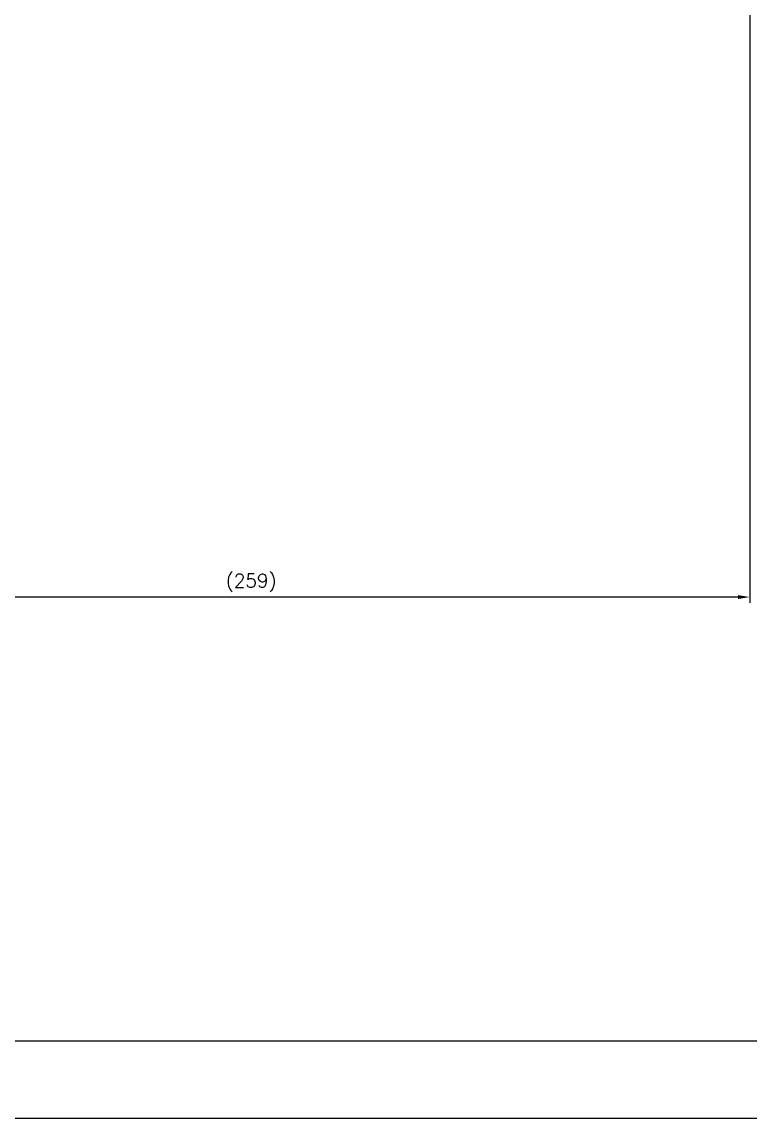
# Model space of a CAD drawing. Extents: x 19044 to 19885, y -10133 to -9539.
# Drawn here: x 19334 to 19523.3, y -10132.9 to -9848 of the extents above; entities that cross this region are included whole.
import ezdxf

# ---------------------------------------------------------------- set-up
doc = ezdxf.new("R2010")
doc.units = 0
doc.header["$LTSCALE"] = 7
doc.header["$MEASUREMENT"] = 0
doc.layers.get('0').update_dxf_attribs({"color": 2, "linetype": 'CONTINUOUS'})
doc.layers.add('D', color=2, linetype='CONTINUOUS')
doc.layers.add('TXT', color=4, linetype='CONTINUOUS')
doc.styles.add('GHS', font='ROMANS.shx', dxfattribs={"bigfont": 'GHS.shx'})

# ---------------------------------------------------------------- blocks, each defined once
blk = doc.blocks.new('BORDER')
blk.add_line((0, 0), (1, 0))

msp = doc.modelspace()

# ---------------------------------------------------------------- linework, layer by layer
at = {"layer": 'D'}
for p, q in [((19523.15, -9795.25), (19523.15, -9999)), ((19520.15, -9997.5), (19267.01, -9997.5))]:
    msp.add_line(p, q, dxfattribs=at)
msp.add_solid([(19520.15, -9997), (19520.15, -9998), (19523.15, -9997.5)], dxfattribs=at)
at = {"layer": 'TXT'}
msp.add_line((19855, -10112.94), (19069, -10112.94), dxfattribs=at)

# ---------------------------------------------------------------- block references
at = {"xscale": 841, "yscale": 594, "zscale": 841}
msp.add_blockref('BORDER', (19044, -10132.94), dxfattribs=at)

# ---------------------------------------------------------------- texts
at = {"layer": 'D', "insert": (19393.58, -9993.83), "char_height": 3.5, "attachment_point": 5, "style": 'GHS'}
msp.add_mtext('\\A1;(259)', dxfattribs=at)

doc.saveas('drawing.dxf')
